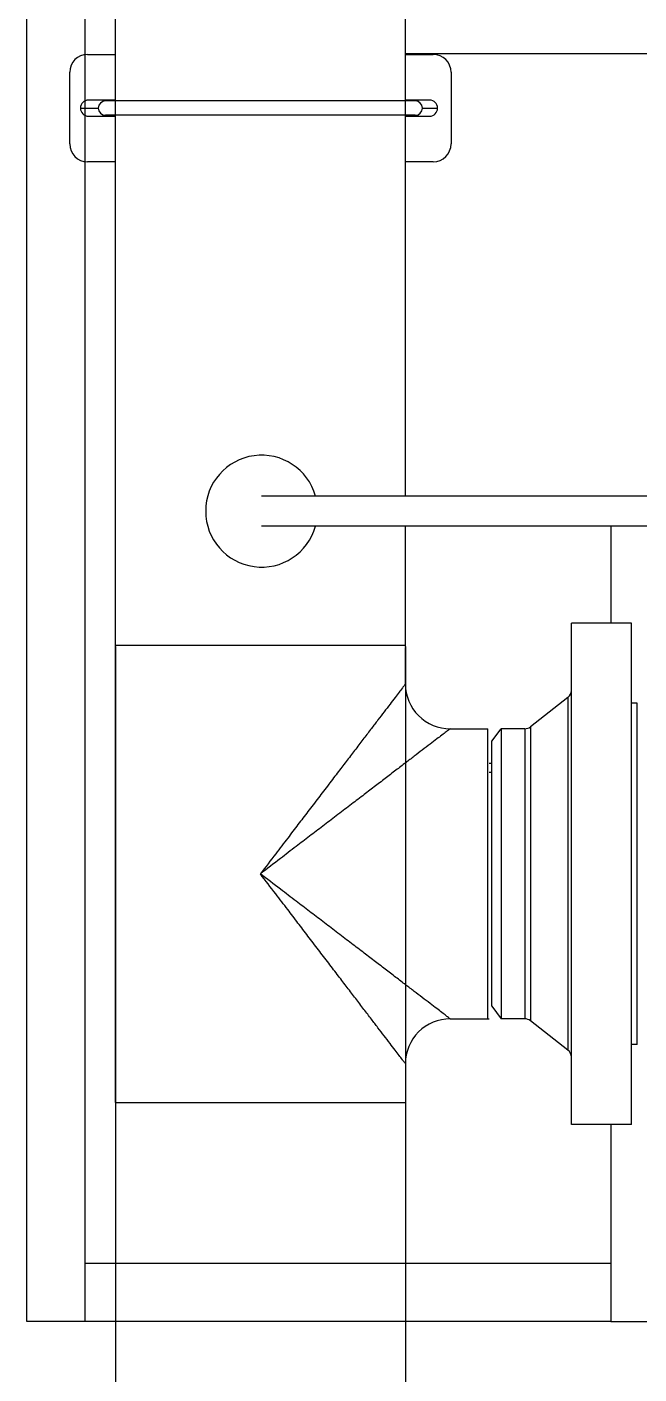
# Model space of a CAD drawing. Header units: millimetres. Extents: x 18255 to 228708, y -2217 to 146640.
# Drawn here: x 72193 to 72876, y 90150 to 91654 of the extents above; entities that cross this region are included whole.
import ezdxf

# ---------------------------------------------------------------- set-up
doc = ezdxf.new("R2010")
doc.units = ezdxf.units.MM
doc.layers.add('设备', color=8, linetype='Continuous')

msp = doc.modelspace()

# ---------------------------------------------------------------- linework, layer by layer
at = {"layer": '设备'}
for p, q in [((72192.7, 90208.3), (72192.7, 93208.3)), ((72257.7, 90208.3), (72257.7, 93208.3)), ((72615.4, 91130.2), (72615.4, 92462.8)), ((72291.5, 90920.2), (72291.5, 92454.3)), ((72260.4, 91623.3), (72291.5, 91623.3)), ((74148.1, 91624.1), (72615.4, 91624.1)), ((72615.4, 91623.3), (72646.4, 91623.3)), ((73429, 91624.1), (72871.7, 91624.1)), ((72240.4, 91523.3), (72240.4, 91603.3)), ((72666.4, 91603.3), (72666.4, 91523.3)), ((72252.5, 91563.3), (72272.4, 91563.3)), ((72291.5, 91572.3), (72261.4, 91572.3)), ((72626.4, 91571.3), (72280.4, 91571.3)), ((72642.4, 91572.3), (72615.4, 91572.3)), ((72634.4, 91563.3), (72651.3, 91563.3)), ((72261.4, 91554.3), (72291.5, 91554.3)), ((72626.4, 91555.3), (72280.4, 91555.3)), ((72291.5, 91245.5), (72291.5, 91555.3)), ((72615.4, 91554.3), (72642.4, 91554.3)), ((72291.5, 91503.3), (72260.4, 91503.3)), ((72646.4, 91503.3), (72615.4, 91503.3)), ((73812.9, 91130.2), (72454.8, 91130.2)), ((73812.9, 91096.5), (72454.8, 91096.5)), ((72615.4, 90962.3), (72615.4, 91096.5)), ((72844.7, 91096.5), (72844.7, 90988.3)), ((72867.8, 90988.3), (72800.8, 90988.3)), ((72800.8, 90428.3), (72800.8, 90988.3)), ((72867.8, 90428.3), (72867.8, 90988.3)), ((72291.5, 90963.7), (72615.4, 90963.7)), ((72291.5, 90453), (72291.5, 90962.3)), ((72291.5, 90962.3), (72291.5, 87946.4)), ((72615.4, 90962.3), (72615.4, 87946.4)), ((72615.4, 90919), (72615.4, 90961)), ((72796.9, 90905.3), (72755, 90872.4)), ((72796.9, 90905.3), (72796.9, 90511.3)), ((72874.2, 90898.8), (72867.8, 90898.8)), ((72874.2, 90517.8), (72874.2, 90898.8)), ((72665.4, 90870.3), (72707.4, 90870.3)), ((72707.4, 90546.4), (72707.4, 90870.3)), ((72711.8, 90856.3), (72722.5, 90870.3)), ((72748.8, 90870.3), (72722.5, 90870.3)), ((72722.5, 90870.3), (72722.5, 90546.4)), ((72748.8, 90870.3), (72748.8, 90546.4)), ((72755, 90872.4), (72755, 90544.3)), ((72711.8, 90560.4), (72711.8, 90856.3)), ((72708.8, 90831.8), (72711.8, 90831.8)), ((72708.8, 90821.8), (72711.8, 90821.8)), ((72707.4, 90546.4), (72707.4, 90678.3)), ((72711.8, 90560.4), (72722.5, 90546.4)), ((72665.4, 90546.4), (72707.4, 90546.4)), ((72666.7, 90546.4), (72708.8, 90546.4)), ((72748.8, 90546.4), (72722.5, 90546.4)), ((72796.9, 90511.3), (72755, 90544.3)), ((72874.2, 90517.8), (72867.8, 90517.8)), ((72615.4, 90495.1), (72615.4, 90453)), ((72291.5, 90453), (72615.4, 90453)), ((72867.8, 90428.3), (72800.8, 90428.3)), ((72844.7, 90428.3), (72844.7, 90208.3)), ((72844.7, 90273.3), (72257.7, 90273.3)), ((72844.7, 90208.3), (72192.7, 90208.3)), ((72844.7, 90208.3), (74819.1, 90208.3))]:
    msp.add_line(p, q, dxfattribs=at)
for centre, radius, start, end in [((72260.4, 91603.3), 20, 90, 180), ((72646.4, 91603.3), 20, 0, 90), ((72261.4, 91563.3), 9, 90, 270), ((72280.4, 91563.3), 8, 90, 270), ((72626.4, 91563.3), 8, 270, 90), ((72642.4, 91563.3), 9, 270, 90), ((72260.4, 91523.3), 20, 180, 270), ((72646.4, 91523.3), 20, 270, 0), ((72454.8, 91113.3), 62.5, 15.6423, 344.3577), ((72665.4, 90920.3), 50, 179.9999, 270.0001), ((72790.8, 90913.2), 10, 308.1155, 360), ((72748.8, 90880.3), 10, 270, 308.1155), ((72665.4, 90496.4), 50, 89.9999, 180.0001), ((72748.8, 90536.4), 10, 51.8845, 90), ((72790.8, 90503.5), 10, 0, 51.8845)]:
    msp.add_arc(centre, radius, start, end, dxfattribs=at)
for points, start_tangent, end_tangent in [([(72615.4, 90920.3), (72614.5, 90919.1), (72612, 90915.9), (72608.4, 90911.1), (72604, 90905.4), (72598.2, 90897.8), (72591.6, 90889.1), (72584.7, 90880.1), (72577.5, 90870.7), (72569.1, 90859.7), (72559.9, 90847.7), (72550.4, 90835.3), (72540.7, 90822.6), (72529.8, 90808.3), (72518.2, 90793.1), (72506.6, 90777.9), (72495.4, 90763.3), (72484, 90748.3), (72470.5, 90730.7), (72453.4, 90708.3)], (-0.607154, -0.794584), (-0.607095, -0.79463)), ([(72665.4, 90870.3), (72664.2, 90869.4), (72661, 90866.9), (72656.2, 90863.3), (72650.5, 90858.9), (72642.9, 90853.1), (72634.2, 90846.5), (72625.2, 90839.6), (72615.8, 90832.4), (72604.8, 90824), (72592.8, 90814.8), (72580.4, 90805.3), (72567.7, 90795.6), (72553.4, 90784.7), (72538.2, 90773.1), (72523, 90761.5), (72508.4, 90750.3), (72493.4, 90738.9), (72475.8, 90725.4), (72453.4, 90708.3)], (-0.79459, -0.607146), (-0.79463, -0.607095)), ([(72665.4, 90546.4), (72664.2, 90547.3), (72661, 90549.8), (72656.2, 90553.4), (72650.5, 90557.8), (72642.9, 90563.6), (72634.2, 90570.2), (72625.2, 90577.1), (72615.8, 90584.3), (72604.8, 90592.7), (72592.8, 90601.9), (72580.4, 90611.3), (72567.7, 90621.1), (72553.4, 90631.9), (72538.2, 90643.5), (72523, 90655.2), (72508.4, 90666.3), (72493.4, 90677.8), (72475.8, 90691.2), (72453.4, 90708.3)], (-0.79459, 0.607146), (-0.79463, 0.607095)), ([(72615.4, 90496.4), (72614.5, 90497.5), (72612, 90500.8), (72608.4, 90505.5), (72604, 90511.3), (72598.2, 90518.9), (72591.6, 90527.6), (72584.7, 90536.5), (72577.5, 90546), (72569.1, 90557), (72559.9, 90569), (72550.4, 90581.4), (72540.7, 90594.1), (72529.8, 90608.4), (72518.2, 90623.5), (72506.6, 90638.8), (72495.4, 90653.4), (72484, 90668.4), (72470.5, 90686), (72453.4, 90708.3)], (-0.607154, 0.794584), (-0.607095, 0.79463))]:
    msp.add_spline(points, degree=3, dxfattribs=dict(at, start_tangent=start_tangent, end_tangent=end_tangent))

doc.saveas('drawing.dxf')
